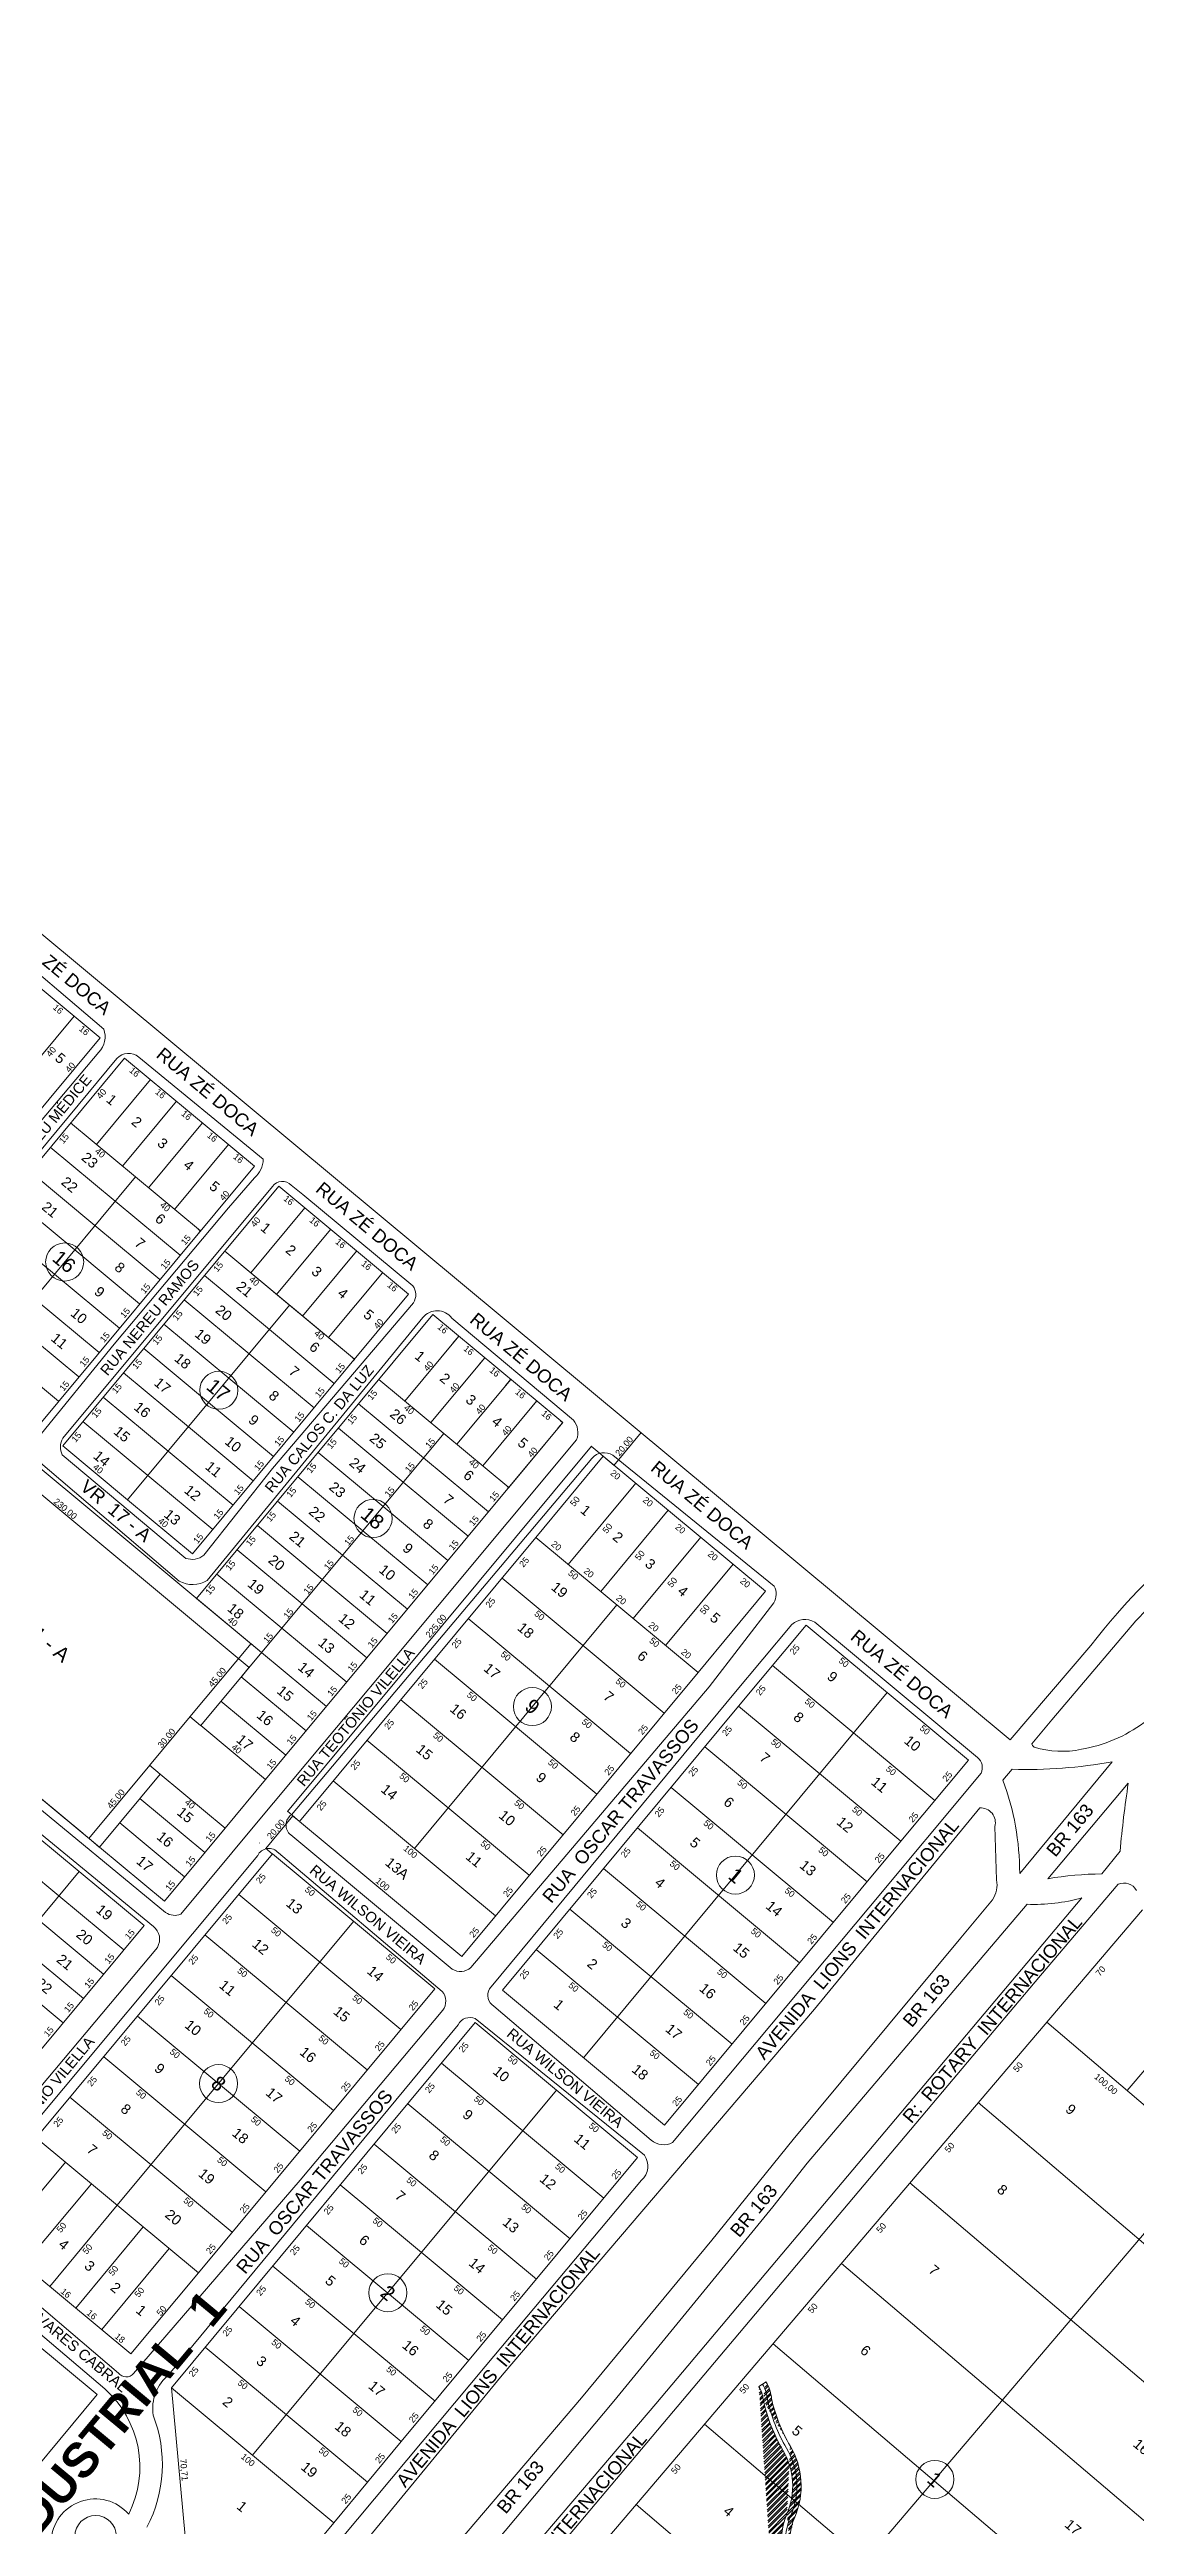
# Model space of a CAD drawing. Header units: metres. Extents: x 3808 to 8215, y 2374 to 6187.
# Drawn here: x 6706 to 7221, y 4643 to 5817 of the extents above; entities that cross this region are included whole.
import ezdxf
from ezdxf.enums import TextEntityAlignment as Align

# ---------------------------------------------------------------- set-up
doc = ezdxf.new("R2010")
doc.units = ezdxf.units.M
for name, color, linetype in [('0 - CÓRREGO', 5, 'Continuous'), ('0 - MEIO FIO 2', 251, 'Continuous'), ('vista', 7, 'Continuous')]:
    doc.layers.add(name, color=color, linetype=linetype)
doc.styles.add('MtXpl_Swis721_BdOul_', font='swissbo.ttf')
doc.styles.add('pedro', font='arial.ttf', dxfattribs={"height": 3})

msp = doc.modelspace()

# ---------------------------------------------------------------- hatches: boundary and pattern name
at = {"layer": '0 - CÓRREGO', "lineweight": 5}
h = msp.add_hatch(dxfattribs=at)
h.set_pattern_fill('ANSI32', color=256, scale=0.2)
h.set_pattern_definition([(45, (-2381.8895, -48.2485), (-1.34703842, 1.34703842), []), (45, (-2380.9914, -48.2485), (-1.34703842, 1.34703842), [])])
edge = h.paths.add_edge_path()
edge.add_arc((7927.267, 4360.348), 887.38, 169.593784, 177.20208)
edge.add_arc((7927.267, 4360.348), 891.38, 169.593784, 177.20208)
edge.add_line((7037.118, 4404.829), (7040.777, 4402.694))
edge.add_arc((6624.942, 4585.087), 434.351, 351.47467, 365.701212)
edge.add_arc((6624.942, 4585.087), 430.351, 351.47467, 365.701212)
edge.add_arc((7088.062, 4635.789), 31.808, 157.513179, 193.255004)
edge.add_arc((7088.062, 4635.789), 35.808, 157.513179, 193.255004)
edge.add_arc((7024.578, 4662.649), 37.126, 336.637378, 390.718162)
edge.add_arc((7024.578, 4662.649), 33.126, 336.637378, 390.718162)
edge.add_arc((7124.538, 4721.323), 78.783, 192.606627, 210.278683)
edge.add_arc((7124.538, 4721.323), 82.783, 192.606627, 210.278683)
edge.add_arc((7030.585, 4702.723), 17.149, 3.664799, 32.422988)
edge.add_arc((7030.585, 4702.723), 13.149, 3.664799, 32.422988)

# ---------------------------------------------------------------- linework, layer by layer
at = {"color": 0, "linetype": 'ByBlock', "lineweight": 5}
for p, q in [((6776.222, 5258.054), (6776.082, 5258.041)), ((6776.515, 5256.548), (6776.527, 5256.407)), ((6884.534, 5214.233), (6884.521, 5214.373)), ((6896.82, 5204.14), (6896.833, 5203.999)), ((6896.833, 5203.999), (6896.82, 5204.14)), ((6849.249, 5197.291), (6849.108, 5197.278)), ((6849.541, 5195.785), (6849.554, 5195.644)), ((6909.12, 5193.906), (6909.132, 5193.765)), ((6909.132, 5193.765), (6909.12, 5193.906)), ((6921.419, 5183.672), (6921.432, 5183.531)), ((6921.432, 5183.531), (6921.419, 5183.672)), ((6933.718, 5173.438), (6933.731, 5173.298)), ((6934.287, 5173.967), (6934.275, 5174.107)), ((6946.574, 5163.874), (6946.587, 5163.733)), ((6947.719, 5167.264), (6947.86, 5167.276)), ((6891.82, 5160.607), (6891.833, 5160.466)), ((6891.833, 5160.466), (6891.82, 5160.607)), ((6962.33, 5155.106), (6962.317, 5155.247)), ((6985.893, 5161.519), (6985.88, 5161.659)), ((6973.088, 5146.285), (6973.101, 5146.145)), ((6922.276, 5136.528), (6922.135, 5136.516)), ((6922.568, 5135.022), (6922.581, 5134.882)), ((6941.206, 5107.768), (6941.065, 5107.755)), ((6941.104, 5107.723), (6941.244, 5107.736)), ((6801.081, 5061.619), (6801.068, 5061.76)), ((6800.141, 5050.424), (6800.281, 5050.437)), ((6772.299, 5027.027), (6772.286, 5027.168)), ((6772.286, 5027.168), (6772.299, 5027.027)), ((6753.111, 5003.966), (6753.098, 5004.107)), ((6753.098, 5004.107), (6753.111, 5003.966)), ((6818.405, 4982.289), (6818.418, 4982.148)), ((6820.941, 4980.05), (6820.928, 4980.19)), ((6724.315, 4969.516), (6724.328, 4969.375)), ((6805.152, 4967.169), (6805.139, 4967.31)), ((6808.136, 4964.816), (6808.149, 4964.676))]:
    msp.add_line(p, q, dxfattribs=at)
at = {"layer": '0 - CÓRREGO', "lineweight": 5}
msp.add_line((7045.061, 4711.918), (7041.684, 4709.773), dxfattribs=at)
for centre, radius, start, end in [((7030.585, 4702.723), 13.149, 3.664799, 32.422988), ((7030.585, 4702.723), 15.149, 3.664799, 32.422988), ((7030.585, 4702.723), 17.149, 3.664799, 32.422988), ((7124.538, 4721.323), 82.783, 192.606627, 210.278683), ((7124.538, 4721.323), 80.783, 192.606627, 210.278683), ((7124.538, 4721.323), 78.783, 192.606627, 210.278683), ((7024.578, 4662.649), 33.126, 336.637378, 30.718162), ((7024.578, 4662.649), 35.126, 336.637378, 30.718162), ((7024.578, 4662.649), 37.126, 336.637378, 30.718162), ((7088.062, 4635.789), 35.808, 157.513179, 193.255004), ((7088.062, 4635.789), 33.808, 157.513179, 193.255004), ((7088.062, 4635.789), 31.808, 157.513179, 193.255004)]:
    msp.add_arc(centre, radius, start, end, dxfattribs=at)
at = {"layer": '0 - MEIO FIO 2', "lineweight": 5}
for p, q in [((6731.342, 5352.886), (6675.836, 5400.097)), ((6671.159, 5273.159), (6729.103, 5341.86)), ((6747.955, 5339.622), (6806.931, 5291.205)), ((6686.383, 5277.179), (6737.62, 5338.849)), ((6790.422, 5268.245), (6802.762, 5282.405)), ((6811.279, 5278.341), (6711.959, 5158.978)), ((6825.641, 5274.455), (6820.191, 5278.968)), ((6825.641, 5274.455), (6877.787, 5231.275)), ((6736.366, 5203.62), (6790.422, 5268.245)), ((6811.269, 5144.685), (6878.036, 5223.175)), ((6882.583, 5216.234), (6780.289, 5091.689)), ((6953.824, 5167.603), (6896.219, 5215.975)), ((6699.885, 5158.663), (6736.366, 5203.62)), ((6856.934, 5040.32), (6955.337, 5158.298)), ((6767.127, 5091.372), (6699.235, 5149.246)), ((6711.753, 5151.203), (6770.318, 5102.114)), ((6778.738, 5103.644), (6811.269, 5144.685)), ((6881.151, 5052.713), (6962.595, 5149.501)), ((6972.472, 5150.948), (7048.921, 5089.006)), ((7048.71, 5081.008), (7018.105, 5041.217)), ((7029.849, 5037.945), (7057.335, 5070.762)), ((7145.279, 5007.764), (7068.121, 5071.867)), ((7145.279, 5007.764), (7068.121, 5071.867)), ((7180.488, 5025.626), (7220.166, 5072.492)), ((7160.779, 5016.067), (7198.896, 5060.801)), ((6820.292, 4980.655), (6881.151, 5052.713)), ((6804.569, 4977.538), (6856.934, 5040.32)), ((6950.666, 4961.778), (7018.105, 5041.217)), ((6954.663, 4947.175), (7029.849, 5037.945)), ((7170.914, 5014.318), (7180.488, 5025.626)), ((7093.722, 4936.605), (7146.972, 5000.384)), ((7093.722, 4936.605), (7146.972, 5000.384)), ((7157.299, 4997.06), (7161.666, 5002.23)), ((7157.299, 4997.06), (7161.666, 5002.23)), ((7165.223, 4952.792), (7209.046, 5005.785)), ((7165.223, 4952.792), (7209.046, 5005.785)), ((6760.704, 4934.306), (6692.881, 4990.237)), ((7178.482, 4950.35), (7216.645, 4995.587)), ((7178.482, 4950.35), (7216.645, 4995.587)), ((6754.864, 4927.698), (6692.157, 4979.424)), ((6767.894, 4933.566), (6804.569, 4977.538)), ((7068.038, 4888.541), (7146.304, 4983.93)), ((7068.038, 4888.541), (7146.304, 4983.93)), ((6896.415, 4907.524), (6819.919, 4971.149)), ((7153.469, 4975.095), (7154.271, 4949.789)), ((7153.469, 4975.095), (7154.271, 4949.789)), ((6663.409, 4792.472), (6804.284, 4961.287)), ((6814.088, 4962.602), (6891.693, 4896.928)), ((6905.248, 4908.278), (6950.666, 4961.778)), ((7212.764, 4963.436), (7204.194, 4952.612)), ((7212.764, 4963.436), (7204.194, 4952.612)), ((6914.066, 4898.157), (6954.663, 4947.175)), ((6992.877, 4701.625), (7194.637, 4941.234)), ((6992.877, 4701.625), (7194.637, 4941.234)), ((7137.416, 4922.406), (7152.353, 4940.392)), ((7137.416, 4922.406), (7152.353, 4940.392)), ((7211.873, 4947.695), (7175.119, 4904.446)), ((7211.873, 4947.695), (7175.119, 4904.446)), ((7000.794, 4825.301), (7093.722, 4936.605)), ((7064.592, 4815.568), (7168.762, 4938.249)), ((7064.592, 4815.568), (7168.762, 4938.249)), ((6700.843, 4850.996), (6756.766, 4917.828)), ((7057.989, 4826.772), (7137.416, 4922.406)), ((7057.989, 4826.772), (7137.416, 4922.406)), ((7175.119, 4904.446), (6878.501, 4552.541)), ((7175.119, 4904.446), (6878.501, 4552.541)), ((6824.469, 4807.476), (6891.94, 4888.013)), ((6987.466, 4819.311), (6907.337, 4884.098)), ((6916.123, 4889.996), (6990.731, 4826.539)), ((6920.108, 4715.142), (7068.038, 4888.541)), ((6899.256, 4881.2), (6762.269, 4715.491)), ((7019.338, 4779.037), (7057.989, 4826.772)), ((7048.227, 4794.874), (7064.592, 4815.568)), ((6745.522, 4715.957), (6824.469, 4807.476)), ((6912.104, 4719.286), (6986.143, 4807.476)), ((6972.987, 4702.794), (7048.227, 4794.874)), ((6662.193, 4780.974), (6738.306, 4716.175)), ((6957.621, 4704.4), (7019.338, 4779.037)), ((6655.492, 4773.633), (6731.908, 4708.657)), ((6867.701, 4666.272), (6912.104, 4719.286)), ((6856.414, 4637.814), (6920.108, 4715.142)), ((6852.338, 4580.832), (6957.621, 4704.4)), ((6863.012, 4571.876), (6972.987, 4702.794)), ((6874.322, 4562.525), (6992.877, 4701.625)), ((6814.31, 4602.529), (6867.701, 4666.272))]:
    msp.add_line(p, q, dxfattribs=at)
msp.add_circle((6727.542, 4638.827), 9.829, dxfattribs=at)
for centre, radius, start, end in [((6721.293, 5349.186), 10.708, 316.828266, 20.212947), ((6743.182, 5333.962), 7.404, 49.861959, 138.69349), ((6794.95, 5291.494), 11.984, 310.679843, 358.617803), ((6816.014, 5274.681), 5.985, 45.739129, 142.302628), ((6872.012, 5227.044), 7.159, 327.286236, 36.234766), ((6889.301, 5210.827), 8.623, 36.65521, 141.171787), ((6946.701, 5161.669), 9.271, 338.676908, 39.795663), ((6718.814, 5154.907), 7.973, 149.292132, 207.679776), ((6968.348, 5144.665), 7.515, 56.720351, 139.952808), ((7454.843, 4862.886), 323.542, 128.272207, 142.286452), ((7529.338, 4780.01), 425.596, 125.74798, 136.588963), ((6773.176, 5110.321), 8.691, 250.800965, 309.790806), ((6773.447, 5102.381), 12.694, 240.141013, 302.617311), ((7041.706, 5085.194), 8.16, 329.13173, 27.850524), ((7063.465, 5064.127), 9.032, 58.967128, 132.734249), ((7182.088, 5081.803), 71.243, 279.992443, 306.15144), ((7173.533, 5015.015), 2.71, 194.8974, 239.229218), ((7185.313, 5055.146), 44.454, 252.771501, 281.861347), ((7141.339, 5002.976), 6.2, 335.289422, 50.55645), ((7141.339, 5002.976), 6.2, 335.289422, 50.55645), ((7169.079, 5220.98), 218.876, 268.059057, 280.521346), ((7169.079, 5220.98), 218.876, 268.059057, 280.521346), ((7037.602, 4952.792), 127.622, 0, 20.296095), ((7037.602, 4952.792), 127.622, 0, 20.296095), ((7770.955, 4912.365), 560.522, 171.461611, 174.772365), ((7770.955, 4912.365), 560.522, 171.461611, 174.772365), ((6823.694, 4975.761), 5.96, 124.812997, 230.696355), ((7146.658, 4976.894), 7.045, 345.20442, 92.884417), ((7146.658, 4976.894), 7.045, 345.20442, 92.884417), ((6809.606, 4958.808), 5.872, 40.251524, 155.025017), ((7205.6, 4789.364), 163.254, 90.493457, 99.561512), ((7205.6, 4789.364), 163.254, 90.493457, 99.561512), ((7141.611, 4947.478), 12.869, 326.586574, 10.341392), ((7141.611, 4947.478), 12.869, 326.586574, 10.341392), ((7171.947, 5024.297), 86.107, 267.879935, 285.278463), ((7171.947, 5024.297), 86.107, 267.879935, 285.278463), ((7214.666, 4941.7), 6.614, 27.53318, 114.981306), ((7214.666, 4941.7), 6.614, 27.53318, 114.981306), ((6764.992, 4940.667), 7.671, 236.015785, 292.228374), ((6750.329, 4921.706), 7.514, 328.937111, 52.883232), ((6900.329, 4913.782), 7.382, 237.977164, 311.785723), ((6886.121, 4892.313), 7.235, 323.541045, 39.635424), ((6919.346, 4895.148), 6.077, 150.327917, 237.972053), ((6904.875, 4878.249), 6.347, 67.174717, 152.286755), ((6996.69, 4833.458), 9.131, 229.259595, 296.706105), ((6980.108, 4814.142), 8.992, 312.153307, 35.082966), ((6698.75, 4671.6), 49.726, 333.357694, 48.177303), ((6742.002, 4718.985), 4.643, 217.247105, 319.300775), ((6775.401, 4699.292), 20.853, 129.031472, 188.691317), ((6694.636, 4672.872), 64.495, 332.519539, 21.14873), ((6727.355, 4635.565), 20.967, 40.934173, 177.942133)]:
    msp.add_arc(centre, radius, start, end, dxfattribs=at)
at = {"layer": 'vista', "lineweight": 5}
for p, q in [((6198.29, 5816.92), (7160.779, 5016.067)), ((6729.7, 5348.735), (6668.204, 5399.903)), ((6691.816, 5328.221), (6717.401, 5358.969)), ((6729.7, 5348.735), (6627.362, 5225.743)), ((6741.23, 5339.141), (6629.299, 5204.618)), ((6727.945, 5298.159), (6753.53, 5328.907)), ((6802.726, 5287.972), (6741.23, 5339.141)), ((6740.244, 5287.925), (6765.829, 5318.673)), ((6777.142, 5257.224), (6715.646, 5308.393)), ((6746.394, 5282.808), (6715.646, 5308.393)), ((6752.544, 5277.691), (6778.128, 5308.439)), ((6736.8, 5271.278), (6706.052, 5296.862)), ((6764.843, 5267.458), (6790.427, 5298.206)), ((6746.394, 5282.808), (6660.047, 5179.034)), ((6802.726, 5287.972), (6690.795, 5153.449)), ((6727.206, 5259.747), (6696.458, 5285.332)), ((6777.142, 5257.224), (6746.394, 5282.808)), ((6717.612, 5248.217), (6686.864, 5273.801)), ((6814.257, 5278.378), (6711.919, 5155.386)), ((6767.548, 5245.693), (6736.8, 5271.278)), ((6875.753, 5227.209), (6814.257, 5278.378)), ((6708.017, 5236.686), (6677.269, 5262.271)), ((6757.954, 5234.163), (6727.206, 5259.747)), ((6800.972, 5237.396), (6826.556, 5268.144)), ((6813.271, 5227.162), (6838.855, 5257.91)), ((6748.36, 5222.632), (6717.612, 5248.217)), ((6850.169, 5196.461), (6788.673, 5247.63)), ((6819.421, 5222.045), (6788.673, 5247.63)), ((6825.57, 5216.929), (6851.154, 5247.677)), ((6738.765, 5211.102), (6708.017, 5236.686)), ((6779.078, 5236.099), (6809.826, 5210.515)), ((6837.869, 5206.695), (6863.454, 5237.443)), ((6729.171, 5199.571), (6698.423, 5225.156)), ((6819.421, 5222.045), (6742.668, 5129.801)), ((6769.484, 5224.569), (6800.232, 5198.984)), ((6875.753, 5227.209), (6773.416, 5104.217)), ((6850.169, 5196.461), (6819.421, 5222.045)), ((6719.577, 5188.041), (6688.829, 5213.625)), ((6759.89, 5213.038), (6790.638, 5187.454)), ((6887.283, 5217.615), (6775.352, 5083.092)), ((6809.826, 5210.515), (6840.574, 5184.931)), ((6948.779, 5166.446), (6887.283, 5217.615)), ((6948.779, 5166.446), (6887.283, 5217.615)), ((6806.1, 5057.508), (6629.299, 5204.618)), ((6709.983, 5176.51), (6679.235, 5202.095)), ((6750.296, 5201.508), (6781.044, 5175.923)), ((6800.232, 5198.984), (6830.98, 5173.4)), ((6873.998, 5176.633), (6899.583, 5207.381)), ((6740.702, 5189.977), (6771.45, 5164.393)), ((6790.638, 5187.454), (6821.386, 5161.87)), ((6923.195, 5135.698), (6861.699, 5186.867)), ((6892.447, 5161.283), (6861.699, 5186.867)), ((6886.298, 5166.4), (6911.882, 5197.148)), ((6898.597, 5156.166), (6924.181, 5186.914)), ((6731.108, 5178.447), (6761.856, 5152.862)), ((6781.044, 5175.923), (6811.792, 5150.339)), ((6882.853, 5149.752), (6852.105, 5175.336)), ((6910.896, 5145.932), (6936.48, 5176.68)), ((6721.514, 5166.916), (6752.262, 5141.332)), ((6771.45, 5164.393), (6802.198, 5138.809)), ((6948.779, 5166.446), (6808.066, 4997.332)), ((6873.259, 5138.222), (6842.511, 5163.806)), ((6923.195, 5135.698), (6948.779, 5166.446)), ((6742.668, 5129.801), (6711.919, 5155.386)), ((6761.856, 5152.862), (6792.604, 5127.278)), ((6892.447, 5161.283), (6777.318, 5022.917)), ((6892.447, 5161.283), (6777.318, 5022.917)), ((6863.665, 5126.691), (6832.917, 5152.275)), ((6923.195, 5135.698), (6892.447, 5161.283)), ((6752.262, 5141.332), (6783.01, 5115.748)), ((6854.071, 5115.161), (6823.323, 5140.745)), ((6913.601, 5124.168), (6882.853, 5149.752)), ((6967.997, 5150.456), (6936.017, 5112.021)), ((6967.997, 5150.456), (7044.867, 5086.495)), ((6773.416, 5104.217), (6742.668, 5129.801)), ((6844.476, 5103.63), (6813.728, 5129.214)), ((6904.007, 5112.637), (6873.259, 5138.222)), ((6983.371, 5137.664), (6951.391, 5099.229)), ((6834.882, 5092.1), (6804.134, 5117.684)), ((6894.413, 5101.107), (6863.665, 5126.691)), ((6998.745, 5124.872), (6966.765, 5086.437)), ((6552.546, 5112.374), (6721.404, 4971.873)), ((6729.347, 4965.264), (6552.546, 5112.374)), ((6825.288, 5080.569), (6794.54, 5106.153)), ((6936.017, 5112.021), (6824.085, 4977.498)), ((6884.819, 5089.576), (6854.071, 5115.161)), ((6936.017, 5112.021), (7012.887, 5048.06)), ((7014.119, 5112.08), (6982.139, 5073.645)), ((6815.694, 5069.039), (6784.946, 5094.623)), ((6875.224, 5078.046), (6844.476, 5103.63)), ((6920.026, 5092.804), (6996.896, 5028.843)), ((7029.493, 5099.287), (6997.513, 5060.852)), ((6806.1, 5057.508), (6775.352, 5083.092)), ((6865.63, 5066.515), (6834.882, 5092.1)), ((7044.867, 5086.495), (7012.887, 5048.06)), ((6856.036, 5054.985), (6825.288, 5080.569)), ((6974.452, 5080.041), (6878.51, 4964.736)), ((6904.036, 5073.586), (6980.906, 5009.625)), ((7064.085, 5070.505), (7032.104, 5032.07)), ((7064.085, 5070.505), (7140.955, 5006.544)), ((6846.442, 5043.454), (6815.694, 5069.039)), ((6827.254, 5020.393), (6796.506, 5045.978)), ((6836.848, 5031.924), (6806.1, 5057.508)), ((6888.046, 5054.369), (6964.916, 4990.408)), ((7012.887, 5048.06), (6900.955, 4913.538)), ((7048.094, 5051.288), (7124.964, 4987.327)), ((6817.66, 5008.863), (6786.912, 5034.447)), ((6872.056, 5035.151), (6948.926, 4971.19)), ((7102.52, 5038.525), (6958.608, 4865.567)), ((6808.066, 4997.332), (6777.318, 5022.917)), ((7032.104, 5032.07), (6920.173, 4897.547)), ((7032.104, 5032.07), (7108.974, 4968.109)), ((6856.065, 5015.933), (6932.936, 4951.973)), ((7016.114, 5012.852), (7092.984, 4948.892)), ((6729.347, 4965.264), (6758.129, 4999.855)), ((6788.877, 4974.271), (6758.129, 4999.855)), ((7140.955, 5006.544), (7108.974, 4968.109)), ((6729.347, 4965.264), (6698.599, 4990.848)), ((6779.283, 4962.741), (6748.535, 4988.325)), ((6808.066, 4997.332), (6788.877, 4974.271)), ((6840.075, 4996.716), (6916.945, 4932.755)), ((7000.124, 4993.635), (7076.994, 4929.674)), ((6719.753, 4953.733), (6689.005, 4979.318)), ((6769.689, 4951.21), (6738.941, 4976.794)), ((6824.085, 4977.498), (6900.955, 4913.538)), ((6710.159, 4942.203), (6679.411, 4967.787)), ((6760.095, 4939.68), (6729.347, 4965.264)), ((6760.095, 4939.68), (6788.877, 4974.271)), ((6984.134, 4974.417), (7061.004, 4910.457)), ((7108.974, 4968.109), (6997.043, 4833.587)), ((7108.974, 4968.109), (6997.043, 4833.587)), ((6643, 4861.489), (6719.753, 4953.733)), ((6811.293, 4962.124), (6699.361, 4827.602)), ((6750.501, 4928.149), (6719.753, 4953.733)), ((6811.293, 4962.124), (6888.163, 4898.164)), ((6968.143, 4955.2), (7045.013, 4891.239)), ((6740.907, 4916.619), (6710.159, 4942.203)), ((6795.303, 4942.907), (6872.173, 4878.946)), ((6731.313, 4905.088), (6700.565, 4930.672)), ((6849.728, 4930.144), (6737.796, 4795.621)), ((6886.364, 4539.675), (7223.415, 4935.651)), ((6952.153, 4935.982), (7029.023, 4872.022)), ((6648.163, 4805.157), (6750.501, 4928.149)), ((6721.718, 4893.558), (6690.97, 4919.142)), ((6779.312, 4923.689), (6856.183, 4859.729)), ((6936.163, 4916.765), (7013.033, 4852.804)), ((6712.124, 4882.027), (6681.376, 4907.611)), ((6763.322, 4904.472), (6840.192, 4840.511)), ((6888.163, 4898.164), (6776.231, 4763.641)), ((6920.173, 4897.547), (6997.043, 4833.587)), ((7216.118, 4849.937), (7261.49, 4903.242)), ((6747.332, 4885.254), (6824.202, 4821.294)), ((6907.38, 4882.173), (6763.469, 4709.216)), ((6907.38, 4882.173), (6984.251, 4818.212)), ((7330.341, 4752.711), (7178.043, 4882.346)), ((6731.342, 4866.037), (6808.212, 4802.076)), ((6891.39, 4862.956), (6968.26, 4798.995)), ((6715.352, 4846.819), (6792.222, 4782.858)), ((6945.816, 4850.193), (6801.904, 4677.235)), ((6875.4, 4843.738), (6952.27, 4779.777)), ((7297.933, 4714.637), (7145.634, 4844.271)), ((6699.361, 4827.602), (6776.231, 4763.641)), ((6859.41, 4824.521), (6936.28, 4760.56)), ((6713.198, 4816.089), (6681.218, 4777.654)), ((6984.251, 4818.212), (6872.319, 4683.69)), ((6962.514, 4474.857), (7254.192, 4817.529)), ((6725.497, 4805.855), (6693.517, 4767.42)), ((6843.42, 4805.303), (6920.29, 4741.342)), ((7265.524, 4676.562), (7113.225, 4806.197)), ((6667.381, 4789.167), (6744.251, 4725.206)), ((6737.796, 4795.621), (6705.816, 4757.186)), ((6750.096, 4785.388), (6718.115, 4746.953)), ((6827.429, 4786.086), (6904.299, 4722.125)), ((6651.391, 4769.949), (6728.261, 4705.988)), ((6762.395, 4775.154), (6730.414, 4736.719)), ((6811.439, 4766.868), (6888.309, 4702.907)), ((7233.115, 4638.487), (7080.817, 4768.122)), ((6776.231, 4763.641), (6744.251, 4725.206)), ((6795.449, 4747.651), (6872.319, 4683.69)), ((7200.706, 4600.413), (7048.408, 4730.048)), ((6779.459, 4728.433), (6856.329, 4664.472)), ((6664.3, 4629.118), (6728.261, 4705.988)), ((6763.469, 4709.216), (6840.339, 4645.255)), ((6763.469, 4709.216), (6769.923, 4638.8)), ((6872.319, 4683.69), (6840.339, 4645.255)), ((7168.298, 4562.338), (7015.999, 4691.973)), ((7135.889, 4524.264), (6983.591, 4653.899)), ((6840.339, 4645.255), (6808.358, 4606.82))]:
    msp.add_line(p, q, dxfattribs=at)
at = {"layer": 'vista', "color": 1, "lineweight": 5}
for p, q in [((6777.065, 5257.288), (6776.075, 5258.112)), ((6777.078, 5257.147), (6776.457, 5256.401)), ((6899.519, 5207.304), (6896.763, 5203.992)), ((6899.519, 5207.304), (6896.763, 5203.992)), ((6623.333, 5197.604), (6800.288, 5050.367)), ((6850.092, 5196.525), (6849.102, 5197.349)), ((6850.105, 5196.384), (6849.484, 5195.638)), ((6911.818, 5197.071), (6909.062, 5193.759)), ((6911.818, 5197.071), (6909.062, 5193.759)), ((6924.117, 5186.837), (6921.361, 5183.525)), ((6924.117, 5186.837), (6921.361, 5183.525)), ((6936.352, 5176.526), (6933.66, 5173.291)), ((6936.416, 5176.603), (6934.217, 5173.96)), ((6948.716, 5166.369), (6946.516, 5163.726)), ((6948.703, 5166.51), (6947.713, 5167.334)), ((6818.348, 4982.142), (6962.388, 5155.253)), ((6892.383, 5161.206), (6891.762, 5160.459)), ((6892.383, 5161.206), (6891.762, 5160.459)), ((6967.997, 5150.456), (6962.247, 5155.241)), ((6973.03, 5146.138), (6985.95, 5161.666)), ((6985.908, 5161.571), (6985.809, 5161.653)), ((6968.074, 5150.392), (6973.171, 5146.151)), ((6923.118, 5135.762), (6922.128, 5136.586)), ((6923.131, 5135.621), (6922.51, 5134.875)), ((6772.228, 5027.021), (6801.139, 5061.766)), ((6806.023, 5057.572), (6800.998, 5061.753)), ((6796.57, 5046.054), (6800.275, 5050.507)), ((6753.04, 5003.96), (6772.356, 5027.175)), ((6777.241, 5022.98), (6772.215, 5027.162)), ((6777.241, 5022.98), (6772.215, 5027.162)), ((6724.258, 4969.368), (6753.168, 5004.114)), ((6758.052, 4999.919), (6753.027, 5004.101)), ((6758.052, 4999.919), (6753.027, 5004.101)), ((6808.078, 4964.669), (6820.998, 4980.197)), ((6823.931, 4977.626), (6818.335, 4982.283)), ((6824.008, 4977.562), (6820.857, 4980.184)), ((6729.27, 4965.328), (6724.245, 4969.509)), ((6811.216, 4962.188), (6808.065, 4964.81))]:
    msp.add_line(p, q, dxfattribs=at)
at = {"layer": 'vista', "color": 7, "lineweight": 5}
for centre in [(6712.871, 5242.52), (6785.898, 5181.757), (6858.925, 5120.994), (6934.401, 5031.906), (7030.564, 4952.046), (6785.767, 4853.274), (6865.94, 4754.196), (7125.015, 4665.768)]:
    msp.add_circle(centre, 9.014, dxfattribs=at)

# ---------------------------------------------------------------- texts
at = {"layer": 'vista', "lineweight": 5, "style": 'pedro'}
for s, height, rotation, p in [('RUA ZÉ DOCA', 6.24, 320.237356, (6689.723, 5402.063)), ('RUA ZÉ DOCA', 6.24, 320.237356, (6759.737, 5344.707)), ('RUA EMÍLIO GARRASTAZZU MÉDICE', 4.992, 50.237356, (6643.331, 5237.226)), ('RUA ZÉ DOCA', 6.24, 320.237356, (6835.232, 5281.012)), ('RUA NEREU RAMOS', 4.992, 50.237356, (6729.287, 5191.449)), ('RUA ZÉ DOCA', 6.24, 320.237356, (6908.222, 5219.065)), ('RUA CALOS C. DA LUZ', 4.992, 50.237356, (6807.219, 5135.876)), ('VR  17 - A', 6.24, 320.237356, (6723.707, 5139.927)), ('RUA ZÉ DOCA', 6.24, 320.237356, (6993.924, 5148.894)), ('RUA TEOTÔNIO VILELLA', 4.992, 50.237356, (6822.372, 4996.846)), ('RUA ZÉ DOCA', 6.24, 320.237356, (7088.567, 5068.925)), ('RUA  OSCAR TRAVASSOS', 6.24, 50.237356, (6938.584, 4942.254)), ('AVENIDA  LIONS  INTERNACIONAL', 6.24, 50.237356, (7039.476, 4868.092)), ('BR 163', 6.24, 50.237356, (7177.305, 4964.18)), ('RUA WILSON VIEIRA', 4.992, 320.237356, (6831.622, 4957.381)), ('R:  ROTARY  INTERNACIONAL', 6.24, 49.595888, (7109.203, 4838.028)), ('BR 163', 6.24, 50.237356, (7109.327, 4883.451)), ('RUA TEOTÔNIO VILELLA', 4.992, 50.237356, (6670.702, 4812.69)), ('RUA WILSON VIEIRA', 4.992, 320.237356, (6925.018, 4879.96)), ('RUA  OSCAR TRAVASSOS', 6.24, 50.237356, (6793.589, 4766.582)), ('BR 163', 6.24, 50.237356, (7027.542, 4783.962)), ('Av. PEDRO ALVARES CABRAL', 4.992, 320.237356, (6665.849, 4774.955)), ('AVENIDA  LIONS  INTERNACIONAL', 6.24, 50.237356, (6869.377, 4665.463)), ('R:  ROTARY  INTERNACIONAL', 6.24, 49.595888, (6902.972, 4593.276)), ('BR 163', 6.24, 50.237356, (6917.008, 4652.978))]:
    msp.add_text(s, height=height, rotation=rotation, dxfattribs=at).set_placement(p, align=Align.TOP_LEFT)
at = {"layer": 'vista', "color": 1, "lineweight": 5}
for s, height, rotation, style, p in [('16', 3, 320.237356, 'pedro', (6706.994, 5362.692)), ('16', 3, 320.237356, 'pedro', (6719.357, 5352.536)), ('40', 3, 50.237356, 'pedro', (6706.116, 5339.404)), ('40', 3, 50.237356, 'pedro', (6715.153, 5332.015)), ('16', 3, 320.237356, 'pedro', (6743.188, 5332.837)), ('40', 3, 50.237356, 'pedro', (6729.931, 5319.458)), ('16', 3, 320.237356, 'pedro', (6755.488, 5322.603)), ('16', 3, 320.237356, 'pedro', (6767.787, 5312.369)), ('15', 3, 50.237356, 'pedro', (6712.201, 5298.282)), ('40', 3, 320.237356, 'pedro', (6726.909, 5294.54)), ('16', 3, 320.237356, 'pedro', (6780.022, 5302.059)), ('16', 3, 320.237356, 'pedro', (6792.385, 5291.902)), ('40', 3, 320.237356, 'pedro', (6757.721, 5269.033)), ('40', 3, 50.237356, 'pedro', (6788.179, 5271.252)), ('16', 3, 320.237356, 'pedro', (6816.215, 5272.074)), ('40', 3, 50.237356, 'pedro', (6802.958, 5258.695)), ('16', 3, 320.237356, 'pedro', (6828.514, 5261.84)), ('15', 3, 50.237356, 'pedro', (6769.928, 5250.25)), ('16', 3, 320.237356, 'pedro', (6840.813, 5251.606)), ('15', 3, 50.237356, 'pedro', (6760.334, 5238.719)), ('15', 3, 50.237356, 'pedro', (6785.228, 5237.52)), ('40', 3, 320.237356, 'pedro', (6799.935, 5233.777)), ('16', 3, 320.237356, 'pedro', (6853.049, 5241.296)), ('15', 3, 50.237356, 'pedro', (6750.74, 5227.189)), ('15', 3, 50.237356, 'pedro', (6775.633, 5225.989)), ('16', 3, 320.237356, 'pedro', (6865.412, 5231.139)), ('15', 3, 50.237356, 'pedro', (6741.146, 5215.658)), ('15', 3, 50.237356, 'pedro', (6766.039, 5214.459)), ('40', 3, 50.237356, 'pedro', (6861.206, 5210.489)), ('16', 3, 320.237356, 'pedro', (6889.178, 5211.234)), ('15', 3, 50.237356, 'pedro', (6731.552, 5204.128)), ('15', 3, 50.237356, 'pedro', (6756.445, 5202.928)), ('40', 3, 320.237356, 'pedro', (6830.747, 5208.27)), ('16', 3, 320.237356, 'pedro', (6901.477, 5201.001)), ('15', 3, 50.237356, 'pedro', (6721.958, 5192.597)), ('15', 3, 50.237356, 'pedro', (6746.851, 5191.398)), ('15', 3, 50.237356, 'pedro', (6842.955, 5189.487)), ('40', 3, 50.237356, 'pedro', (6884.843, 5190.431)), ('16', 3, 320.237356, 'pedro', (6913.776, 5190.767)), ('15', 3, 50.237356, 'pedro', (6712.364, 5181.067)), ('15', 3, 50.237356, 'pedro', (6737.257, 5179.867)), ('15', 3, 50.237356, 'pedro', (6833.361, 5177.956)), ('15', 3, 50.237356, 'pedro', (6858.254, 5176.757)), ('40', 3, 50.237356, 'pedro', (6897.143, 5180.197)), ('40', 3, 50.237356, 'pedro', (6909.506, 5170.04)), ('16', 3, 320.237356, 'pedro', (6926.011, 5180.456)), ('15', 3, 50.237356, 'pedro', (6727.663, 5168.337)), ('15', 3, 50.237356, 'pedro', (6823.767, 5166.426)), ('15', 3, 50.237356, 'pedro', (6848.66, 5165.226)), ('40', 3, 320.237356, 'pedro', (6873.27, 5172.921)), ('40', 3, 50.237356, 'pedro', (6921.869, 5159.883)), ('16', 3, 320.237356, 'pedro', (6938.374, 5170.299)), ('15', 3, 50.237356, 'pedro', (6718.069, 5156.806)), ('15', 3, 50.237356, 'pedro', (6814.172, 5154.895)), ('15', 3, 50.237356, 'pedro', (6839.066, 5153.696)), ('15', 3, 50.237356, 'pedro', (6885.64, 5153.97)), ('40', 3, 50.237356, 'pedro', (6934.168, 5149.65)), ('20,00', 3, 50.237356, 'pedro', (6975.666, 5150.313)), ('40', 3, 320.237356, 'pedro', (6725.967, 5144.879)), ('15', 3, 50.237356, 'pedro', (6804.578, 5143.365)), ('15', 3, 50.237356, 'pedro', (6829.472, 5142.165)), ('15', 3, 50.237356, 'pedro', (6876.045, 5142.44)), ('40', 3, 320.237356, 'pedro', (6903.954, 5147.26)), ('20', 3, 320.237356, 'pedro', (6971.023, 5142.042)), ('230,00', 3, 320.237356, 'pedro', (6707.325, 5128.555)), ('15', 3, 50.237356, 'pedro', (6794.984, 5131.834)), ('15', 3, 50.237356, 'pedro', (6819.878, 5130.635)), ('15', 3, 50.237356, 'pedro', (6866.451, 5130.909)), ('15', 3, 50.237356, 'pedro', (6915.981, 5128.724)), ('50', 3, 50.237356, 'pedro', (6954.224, 5126.379)), ('20', 3, 320.237356, 'pedro', (6986.397, 5129.249)), ('40', 3, 320.237356, 'pedro', (6756.779, 5119.372)), ('15', 3, 50.237356, 'pedro', (6785.39, 5120.304)), ('15', 3, 50.237356, 'pedro', (6810.283, 5119.104)), ('15', 3, 50.237356, 'pedro', (6906.387, 5117.193)), ('50', 3, 50.237356, 'pedro', (6969.598, 5113.587)), ('20', 3, 320.237356, 'pedro', (7001.771, 5116.457)), ('15', 3, 50.237356, 'pedro', (6775.796, 5108.773)), ('15', 3, 50.237356, 'pedro', (6800.689, 5107.574)), ('15', 3, 50.237356, 'pedro', (6847.263, 5107.848)), ('15', 3, 50.237356, 'pedro', (6896.793, 5105.663)), ('20', 3, 320.237356, 'pedro', (6943.027, 5108.396)), ('50', 3, 50.237356, 'pedro', (6984.972, 5100.795)), ('20', 3, 320.237356, 'pedro', (7017.145, 5103.665)), ('15', 3, 50.237356, 'pedro', (6791.095, 5096.043)), ('15', 3, 50.237356, 'pedro', (6837.669, 5096.318)), ('15', 3, 50.237356, 'pedro', (6887.199, 5094.132)), ('25', 3, 50.237356, 'pedro', (6930.177, 5097.616)), ('25', 3, 50.237356, 'pedro', (6930.177, 5097.616)), ('50', 3, 320.237356, 'pedro', (6951.037, 5094.61)), ('50', 3, 320.237356, 'pedro', (6951.037, 5094.61)), ('20', 3, 320.237356, 'pedro', (6958.401, 5095.604)), ('50', 3, 50.237356, 'pedro', (7000.346, 5088.002)), ('15', 3, 50.237356, 'pedro', (6781.501, 5084.513)), ('15', 3, 50.237356, 'pedro', (6828.075, 5084.787)), ('15', 3, 50.237356, 'pedro', (6877.605, 5082.602)), ('25', 3, 50.237356, 'pedro', (6914.187, 5078.398)), ('20', 3, 320.237356, 'pedro', (6973.775, 5082.811)), ('20', 3, 320.237356, 'pedro', (7032.519, 5090.873)), ('40', 3, 320.237356, 'pedro', (6789.721, 5072.509)), ('15', 3, 50.237356, 'pedro', (6818.481, 5073.257)), ('15', 3, 50.237356, 'pedro', (6868.011, 5071.071)), ('225,00', 3, 50.237356, 'pedro', (6885.799, 5064.212)), ('50', 3, 320.237356, 'pedro', (6935.047, 5075.393)), ('20', 3, 320.237356, 'pedro', (6989.149, 5070.019)), ('50', 3, 50.237356, 'pedro', (7015.72, 5075.21)), ('15', 3, 50.237356, 'pedro', (6808.887, 5061.726)), ('15', 3, 50.237356, 'pedro', (6858.417, 5059.541)), ('25', 3, 50.237356, 'pedro', (6898.197, 5059.181)), ('50', 3, 320.237356, 'pedro', (6919.057, 5056.175)), ('50', 3, 320.237356, 'pedro', (6989.472, 5062.63)), ('50', 3, 320.237356, 'pedro', (6989.472, 5062.63)), ('20', 3, 320.237356, 'pedro', (7004.524, 5057.227)), ('25', 3, 50.237356, 'pedro', (7058.309, 5056.177)), ('45,00', 3, 50.237356, 'pedro', (6782.882, 5040.831)), ('15', 3, 50.237356, 'pedro', (6848.823, 5048.01)), ('50', 3, 320.237356, 'pedro', (7079.169, 5053.171)), ('15', 3, 50.237356, 'pedro', (6839.228, 5036.48)), ('25', 3, 50.237356, 'pedro', (6882.206, 5039.963)), ('50', 3, 320.237356, 'pedro', (6903.067, 5036.958)), ('50', 3, 320.237356, 'pedro', (6973.482, 5043.413)), ('25', 3, 50.237356, 'pedro', (7002.476, 5037.458)), ('25', 3, 50.237356, 'pedro', (7002.476, 5037.458)), ('25', 3, 50.237356, 'pedro', (7042.255, 5036.882)), ('50', 3, 320.237356, 'pedro', (7063.115, 5033.877)), ('15', 3, 50.237356, 'pedro', (6829.634, 5024.949)), ('25', 3, 50.237356, 'pedro', (6866.216, 5020.746)), ('50', 3, 320.237356, 'pedro', (6957.492, 5024.195)), ('25', 3, 50.237356, 'pedro', (6986.486, 5018.241)), ('25', 3, 50.237356, 'pedro', (7026.265, 5017.665)), ('50', 3, 320.237356, 'pedro', (7117.604, 5021.191)), ('30,00', 3, 50.237356, 'pedro', (6758.857, 5011.957)), ('40', 3, 320.237356, 'pedro', (6791.578, 5012.203)), ('15', 3, 50.237356, 'pedro', (6820.04, 5013.419)), ('50', 3, 320.237356, 'pedro', (6887.077, 5017.74)), ('50', 3, 320.237356, 'pedro', (7047.125, 5014.659)), ('15', 3, 50.237356, 'pedro', (6810.446, 5001.888)), ('25', 3, 50.237356, 'pedro', (6850.226, 5001.528)), ('50', 3, 320.237356, 'pedro', (6871.086, 4998.523)), ('50', 3, 320.237356, 'pedro', (6941.502, 5004.977)), ('25', 3, 50.237356, 'pedro', (6970.496, 4999.023)), ('25', 3, 50.237356, 'pedro', (7010.274, 4998.447)), ('50', 3, 320.237356, 'pedro', (7101.55, 5001.896)), ('25', 3, 50.237356, 'pedro', (7130.608, 4996.019)), ('45,00', 3, 50.237356, 'pedro', (6734.911, 4983.178)), ('40', 3, 320.237356, 'pedro', (6769.456, 4986.08)), ('25', 3, 50.237356, 'pedro', (6834.236, 4982.311)), ('50', 3, 320.237356, 'pedro', (6925.512, 4985.76)), ('50', 3, 320.237356, 'pedro', (7031.135, 4995.442)), ('20,00', 3, 50.237356, 'pedro', (6810.714, 4968.844)), ('25', 3, 50.237356, 'pedro', (6954.506, 4979.806)), ('25', 3, 50.237356, 'pedro', (6994.284, 4979.23)), ('50', 3, 320.237356, 'pedro', (7015.145, 4976.224)), ('50', 3, 320.237356, 'pedro', (7085.56, 4982.679)), ('25', 3, 50.237356, 'pedro', (7114.554, 4976.725)), ('15', 3, 50.237356, 'pedro', (6781.651, 4967.438)), ('100', 3, 320.237356, 'pedro', (6873.031, 4964.221)), ('50', 3, 320.237356, 'pedro', (6909.521, 4966.542)), ('25', 3, 50.237356, 'pedro', (6938.515, 4960.588)), ('25', 3, 50.237356, 'pedro', (6978.294, 4960.012)), ('50', 3, 320.237356, 'pedro', (7069.57, 4963.461)), ('15', 3, 50.237356, 'pedro', (6772.133, 4955.843)), ('25', 3, 50.237356, 'pedro', (6805.453, 4947.719)), ('50', 3, 320.237356, 'pedro', (6999.154, 4957.007)), ('25', 3, 50.237356, 'pedro', (7098.564, 4957.507)), ('15', 3, 50.237356, 'pedro', (6762.539, 4944.313)), ('50', 3, 320.237356, 'pedro', (6826.314, 4944.714)), ('100', 3, 320.237356, 'pedro', (6859.868, 4948.833)), ('25', 3, 50.237356, 'pedro', (6922.525, 4941.371)), ('25', 3, 50.237356, 'pedro', (6962.304, 4940.795)), ('50', 3, 320.237356, 'pedro', (7053.58, 4944.244)), ('25', 3, 50.237356, 'pedro', (7082.574, 4938.29)), ('25', 3, 50.237356, 'pedro', (6789.463, 4928.502)), ('50', 3, 320.237356, 'pedro', (6983.164, 4937.789)), ('15', 3, 50.237356, 'pedro', (6743.351, 4921.252)), ('50', 3, 320.237356, 'pedro', (6810.323, 4925.496)), ('25', 3, 50.237356, 'pedro', (6906.535, 4922.153)), ('25', 3, 50.237356, 'pedro', (6946.314, 4921.577)), ('50', 3, 320.237356, 'pedro', (6967.174, 4918.572)), ('50', 3, 320.237356, 'pedro', (7037.589, 4925.026)), ('25', 3, 50.237356, 'pedro', (7066.583, 4919.072)), ('15', 3, 50.237356, 'pedro', (6733.757, 4909.721)), ('25', 3, 50.237356, 'pedro', (6773.473, 4909.284)), ('50', 3, 320.237356, 'pedro', (6794.333, 4906.279)), ('50', 3, 320.237356, 'pedro', (6864.749, 4912.733)), ('25', 3, 50.237356, 'pedro', (6930.323, 4902.36)), ('50', 3, 320.237356, 'pedro', (7021.599, 4905.809)), ('25', 3, 50.237356, 'pedro', (7050.593, 4899.855)), ('15', 3, 50.237356, 'pedro', (6724.163, 4898.191)), ('25', 3, 50.237356, 'pedro', (6757.483, 4890.067)), ('50', 3, 320.237356, 'pedro', (6848.759, 4893.516)), ('50', 3, 320.237356, 'pedro', (6951.184, 4899.354)), ('15', 3, 50.237356, 'pedro', (6714.569, 4886.66)), ('50', 3, 320.237356, 'pedro', (6778.343, 4887.061)), ('25', 3, 50.237356, 'pedro', (6877.753, 4887.562)), ('50', 3, 320.237356, 'pedro', (7005.609, 4886.591)), ('25', 3, 50.237356, 'pedro', (7034.603, 4880.637)), ('15', 3, 50.237356, 'pedro', (6704.975, 4875.13)), ('25', 3, 50.237356, 'pedro', (6741.492, 4870.849)), ('50', 3, 320.237356, 'pedro', (6762.353, 4867.844)), ('50', 3, 320.237356, 'pedro', (6832.768, 4874.298)), ('25', 3, 50.237356, 'pedro', (6861.762, 4868.344)), ('25', 3, 50.237356, 'pedro', (6901.541, 4867.768)), ('50', 3, 320.237356, 'pedro', (6922.401, 4864.763)), ('50', 3, 320.237356, 'pedro', (6989.619, 4867.374)), ('25', 3, 50.237356, 'pedro', (7018.613, 4861.42)), ('25', 3, 50.237356, 'pedro', (6725.502, 4851.632)), ('50', 3, 320.237356, 'pedro', (6746.363, 4848.626)), ('50', 3, 320.237356, 'pedro', (6816.778, 4855.081)), ('25', 3, 50.237356, 'pedro', (6845.772, 4849.127)), ('25', 3, 50.237356, 'pedro', (6885.551, 4848.551)), ('50', 3, 320.237356, 'pedro', (6906.411, 4845.545)), ('25', 3, 50.237356, 'pedro', (7002.623, 4842.202)), ('25', 3, 50.237356, 'pedro', (6709.512, 4832.414)), ('50', 3, 320.237356, 'pedro', (6800.788, 4835.863)), ('25', 3, 50.237356, 'pedro', (6829.782, 4829.909)), ('50', 3, 320.237356, 'pedro', (6960.836, 4832.782)), ('50', 3, 320.237356, 'pedro', (6730.372, 4829.409)), ('25', 3, 50.237356, 'pedro', (6869.561, 4829.333)), ('50', 3, 320.237356, 'pedro', (6890.421, 4826.328)), ('50', 3, 320.237356, 'pedro', (6784.798, 4816.646)), ('25', 3, 50.237356, 'pedro', (6813.792, 4810.692)), ('25', 3, 50.237356, 'pedro', (6853.57, 4810.116)), ('50', 3, 320.237356, 'pedro', (6944.846, 4813.565)), ('25', 3, 50.237356, 'pedro', (6973.84, 4807.61)), ('50', 3, 320.237356, 'pedro', (6768.807, 4797.428)), ('50', 3, 320.237356, 'pedro', (6874.431, 4807.11)), ('25', 3, 50.237356, 'pedro', (6797.802, 4791.474)), ('25', 3, 50.237356, 'pedro', (6837.58, 4790.898)), ('50', 3, 320.237356, 'pedro', (6858.44, 4787.893)), ('50', 3, 320.237356, 'pedro', (6928.856, 4794.347)), ('25', 3, 50.237356, 'pedro', (6957.85, 4788.393)), ('50', 3, 50.237356, 'pedro', (6711.011, 4782.372)), ('50', 3, 50.237356, 'pedro', (6723.31, 4772.138)), ('25', 3, 50.237356, 'pedro', (6781.811, 4772.256)), ('25', 3, 50.237356, 'pedro', (6821.59, 4771.681)), ('50', 3, 320.237356, 'pedro', (6912.866, 4775.13)), ('50', 3, 50.237356, 'pedro', (6735.609, 4761.904)), ('50', 3, 320.237356, 'pedro', (6842.45, 4768.675)), ('25', 3, 50.237356, 'pedro', (6941.86, 4769.175)), ('SETOR  INDUSTRIAL  1', 16.26859, 50.237356, 'MtXpl_Swis721_BdOul_', (6628.099, 4551.519)), ('16', 3, 320.237356, 'pedro', (6710.688, 4754.385)), ('50', 3, 50.237356, 'pedro', (6747.908, 4751.67)), ('25', 3, 50.237356, 'pedro', (6805.6, 4752.463)), ('50', 3, 320.237356, 'pedro', (6896.875, 4755.912)), ('25', 3, 50.237356, 'pedro', (6925.87, 4749.958)), ('16', 3, 320.237356, 'pedro', (6722.987, 4744.151)), ('50', 3, 50.237356, 'pedro', (6758.38, 4742.957)), ('50', 3, 320.237356, 'pedro', (6826.46, 4749.458)), ('18', 3, 320.237356, 'pedro', (6736.293, 4733.08)), ('25', 3, 50.237356, 'pedro', (6789.609, 4733.246)), ('50', 3, 320.237356, 'pedro', (6810.47, 4730.24)), ('50', 3, 320.237356, 'pedro', (6880.885, 4736.695)), ('25', 3, 50.237356, 'pedro', (6909.879, 4730.74)), ('25', 3, 50.237356, 'pedro', (6773.619, 4714.028)), ('50', 3, 320.237356, 'pedro', (6864.895, 4717.477)), ('50', 3, 320.237356, 'pedro', (6794.48, 4711.023)), ('25', 3, 50.237356, 'pedro', (6893.889, 4711.523)), ('50', 3, 320.237356, 'pedro', (6848.905, 4698.26)), ('25', 3, 50.237356, 'pedro', (6877.899, 4692.305)), ('70,71', 3, 275.237356, 'pedro', (6767.445, 4675.385)), ('100', 3, 320.237356, 'pedro', (6796.039, 4676.084)), ('50', 3, 320.237356, 'pedro', (6832.915, 4679.042)), ('25', 3, 50.237356, 'pedro', (6861.909, 4673.088)), ('25', 3, 50.237356, 'pedro', (6845.918, 4653.87))]:
    msp.add_text(s, height=height, rotation=rotation, dxfattribs=dict(at, style=style)).set_placement(p)
at = {"layer": 'vista', "lineweight": 5, "style": 'pedro'}
for s, p in [('5', (6707.884, 5338.396)), ('1', (6732.177, 5318.76)), ('2', (6744.044, 5308.241)), ('23', (6720.388, 5291.303)), ('3', (6756.319, 5298.083)), ('22', (6710.785, 5279.724)), ('4', (6768.681, 5287.755)), ('5', (6780.91, 5277.633)), ('21', (6701.528, 5267.913)), ('6', (6755.237, 5262.304)), ('1', (6805.204, 5257.998)), ('7', (6745.596, 5250.772)), ('2', (6817.071, 5247.479)), ('8', (6736.036, 5239.253)), ('3', (6829.346, 5237.321)), ('9', (6726.439, 5227.725)), ('20', (6783.825, 5219.003)), ('21', (6793.743, 5230.211)), ('4', (6841.707, 5226.993)), ('10', (6715.248, 5217.523)), ('19', (6774.016, 5207.651)), ('5', (6853.937, 5216.87)), ('11', (6705.978, 5205.67)), ('18', (6764.422, 5196.121)), ('6', (6828.263, 5201.541)), ('1', (6878.23, 5197.235)), ('17', (6754.805, 5184.556)), ('7', (6818.623, 5190.009)), ('2', (6890.098, 5186.716)), ('16', (6745.239, 5173.056)), ('8', (6809.062, 5178.491)), ('3', (6902.372, 5176.558)), ('15', (6735.629, 5161.538)), ('9', (6799.466, 5166.962)), ('26', (6866.441, 5169.775)), ('4', (6914.734, 5166.23)), ('14', (6726.031, 5149.958)), ('10', (6788.275, 5156.76)), ('25', (6856.832, 5158.257)), ('5', (6926.963, 5156.107)), ('11', (6779.004, 5144.907)), ('24', (6847.233, 5146.677)), ('6', (6901.29, 5140.778)), ('12', (6769.073, 5133.658)), ('23', (6837.658, 5135.186)), ('7', (6891.649, 5129.246)), ('13', (6759.487, 5122.175)), ('22', (6828.056, 5123.607)), ('8', (6882.089, 5117.728)), ('1', (6956.723, 5124.208)), ('21', (6818.799, 5111.796)), ('9', (6872.492, 5106.199)), ('2', (6971.965, 5111.526)), ('20', (6808.881, 5100.588)), ('10', (6861.301, 5095.998)), ('3', (6987.314, 5098.81)), ('19', (6799.072, 5089.236)), ('11', (6852.031, 5084.145)), ('19', (6942.884, 5087.764)), ('4', (7002.751, 5085.923)), ('18', (6789.478, 5077.706)), ('12', (6842.099, 5072.895)), ('18', (6926.894, 5068.546)), ('5', (7018.055, 5073.242)), ('13', (6832.514, 5061.413)), ('6', (6983.632, 5055.19)), ('14', (6822.9, 5049.843)), ('17', (6910.881, 5049.294)), ('9', (7073.575, 5045.396)), ('15', (6812.968, 5038.647)), ('7', (6967.595, 5035.971)), ('16', (6803.389, 5027.104)), ('16', (6894.918, 5030.107)), ('8', (7057.588, 5026.177)), ('17', (6793.767, 5015.543)), ('15', (6878.913, 5010.902)), ('8', (6951.639, 5016.766)), ('10', (7110.088, 5015.015)), ('9', (6935.646, 4997.55)), ('7', (7041.564, 5006.947)), ('14', (6862.231, 4991.977)), ('6', (7024.533, 4985.934)), ('11', (7094.421, 4995.475)), ('15', (6765.602, 4981.108)), ('10', (6918.059, 4979.661)), ('12', (7078.094, 4976.539)), ('16', (6756.023, 4969.565)), ('5', (7008.524, 4966.745)), ('17', (6746.401, 4958.004)), ('13A', (6864.252, 4957.257)), ('11', (6902.392, 4960.121)), ('13', (7060.542, 4955.974)), ('13', (6817.26, 4937.945)), ('4', (6991.917, 4947.758)), ('19', (6727.276, 4934.943)), ('3', (6975.864, 4928.635)), ('14', (7044.532, 4936.718)), ('20', (6717.897, 4923.234)), ('12', (6801.262, 4918.679)), ('15', (7029.008, 4916.936)), ('21', (6708.627, 4911.38)), ('14', (6855.676, 4905.926)), ('2', (6959.898, 4909.342)), ('22', (6698.696, 4900.131)), ('11', (6785.609, 4899.181)), ('16', (7013.033, 4897.706)), ('10', (6769.295, 4880.286)), ('15', (6839.69, 4886.758)), ('1', (6944.04, 4890.014)), ('16', (6823.715, 4867.528)), ('17', (6997.015, 4878.458)), ('9', (6754.902, 4859.74)), ('10', (6915.274, 4858.393)), ('18', (6981.047, 4859.275)), ('17', (6807.697, 4848.28)), ('8', (6738.914, 4840.52)), ('9', (6900.881, 4837.847)), ('7', (6722.89, 4821.291)), ('18', (6791.73, 4829.097)), ('11', (6953.707, 4826.361)), ('19', (6775.739, 4809.879)), ('8', (6884.893, 4818.628)), ('7', (6868.869, 4799.398)), ('12', (6937.38, 4807.424)), ('20', (6759.964, 4790.483)), ('13', (6919.828, 4786.86)), ('4', (6709.51, 4776.413)), ('6', (6851.839, 4778.385)), ('3', (6721.747, 4766.274)), ('14', (6903.818, 4767.604)), ('2', (6734.071, 4755.964)), ('5', (6835.83, 4759.196)), ('1', (6746.202, 4745.225)), ('4', (6819.222, 4740.209)), ('15', (6888.294, 4747.822)), ('16', (6872.319, 4728.592)), ('3', (6803.17, 4721.086)), ('17', (6856.301, 4709.344)), ('2', (6787.204, 4701.793)), ('18', (6840.333, 4690.161)), ('19', (6824.343, 4670.944)), ('1', (6793.935, 4652.318))]:
    msp.add_text(s, height=4.8, rotation=320.237356, dxfattribs=at).set_placement(p)
at = {"layer": 'vista', "color": 7, "lineweight": 5, "style": 'pedro'}
for s, height, p in [('16', 6.7786, (6706.445, 5243.493)), ('17', 6.7786, (6779.433, 5182.687)), ('18', 6.7786, (6852.491, 5121.973)), ('ÁREA  VERDE  1 - A', 6.77858, (6643.431, 5109.265)), ('9', 6.779, (6930.237, 5030.997)), ('1', 6.779, (7026.626, 4950.873)), ('8', 6.779, (6781.607, 4852.362)), ('2', 6.779, (6861.815, 4753.179))]:
    msp.add_text(s, height=height, rotation=320.237356, dxfattribs=at).set_placement(p)
at = {"layer": 'vista', "color": 1, "lineweight": 5, "char_height": 3, "attachment_point": 5, "style": 'pedro'}
for s, insert, rotation in [('70', (7203.57, 4906.58), 49.595888), ('50', (7164.442, 4861.092), 49.595888), ('100,00', (7205.916, 4852.845), 319.595888), ('50', (7132.034, 4823.018), 49.595888), ('50', (7099.625, 4784.943), 49.595888), ('50', (7067.216, 4746.869), 49.595888), ('50', (7034.807, 4708.794), 49.595888), ('50', (7002.399, 4670.72), 49.595888)]:
    msp.add_mtext(s, dxfattribs=dict(at, insert=insert, rotation=rotation))
at = {"layer": 'vista', "lineweight": 5, "char_height": 4.8, "attachment_point": 5, "rotation": 319.595888, "style": 'pedro'}
for s, insert in [('9', (7189.429, 4841.028)), ('8', (7157.02, 4802.954)), ('7', (7124.611, 4764.879)), ('6', (7092.203, 4726.805)), ('5', (7059.794, 4688.73)), ('16', (7222.918, 4681.202)), ('4', (7027.385, 4650.656)), ('17', (7190.509, 4643.127))]:
    msp.add_mtext(s, dxfattribs=dict(at, insert=insert))
at = {"layer": 'vista', "color": 7, "lineweight": 5, "insert": (7125.006, 4665.754), "char_height": 6.779, "attachment_point": 5, "rotation": 319.595888, "style": 'pedro'}
msp.add_mtext('1', dxfattribs=at)

doc.saveas('drawing.dxf')
